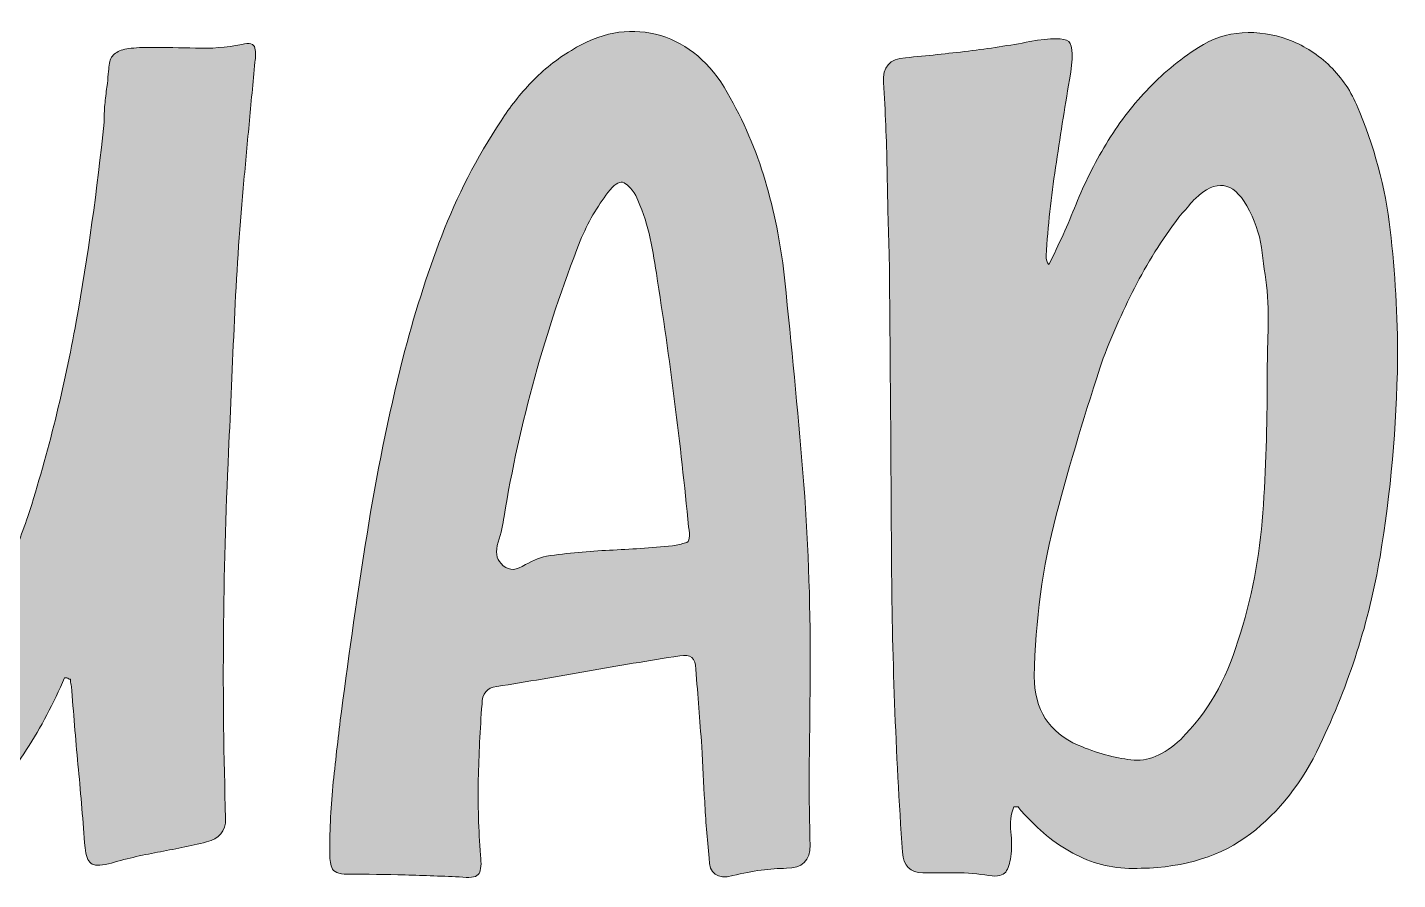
# Model space of a CAD drawing. Header units: inches. Extents: x 35 to 465, y -451 to -49.
# Drawn here: x 249.7 to 464.7, y -431.8 to -298.1 of the extents above; entities that cross this region are included whole.
import ezdxf

# ---------------------------------------------------------------- set-up
doc = ezdxf.new("R2010")
doc.units = ezdxf.units.IN
doc.header["$MEASUREMENT"] = 0
doc.layers.add('Layer 1', color=7, linetype='Continuous')

# ---------------------------------------------------------------- blocks, each defined once
blk = doc.blocks.new('block 10')
at = {"layer": 'Layer 1', "true_color": 0x0b0b0b}
h = blk.add_hatch(color=28, dxfattribs=at)
h.dxf.hatch_style = 2
edge = h.paths.add_edge_path()
edge.add_spline(control_points=[(372.55, -396.25), (372.55, -401.15), (372.51, -406.13), (372.44, -411.19), (372.36, -416.25), (372.4, -421.31), (372.55, -426.37), (372.55, -428.82), (371.31, -430.04), (368.82, -430.04), (366.33, -430.04), (363.53, -430.43), (360.42, -431.19), (357.93, -431.81), (356.69, -430.89), (356.69, -428.44), (356.38, -425.37), (356.15, -422.42), (356, -419.58), (355.84, -416.75), (355.69, -413.87), (355.54, -410.96), (355.38, -408.82), (355.23, -406.79), (355.08, -404.87), (354.92, -402.95), (354.77, -400.92), (354.62, -398.78), (354.62, -397.09), (353.77, -396.4), (352.09, -396.71), (347.18, -397.47), (342.35, -398.28), (337.6, -399.12), (332.85, -399.96), (328.1, -400.77), (323.35, -401.53), (321.81, -401.69), (321.05, -402.61), (321.05, -404.29), (320.74, -408.28), (320.55, -412.23), (320.47, -416.13), (320.39, -420.04), (320.51, -423.99), (320.82, -427.98), (320.97, -429.35), (320.89, -430.31), (320.59, -430.85), (320.28, -431.38), (319.44, -431.58), (318.06, -431.42), (314.99, -431.27), (311.97, -431.16), (308.98, -431.08), (305.99, -431), (302.96, -430.96), (299.9, -430.96), (298.52, -430.96), (297.71, -430.62), (297.48, -429.93), (297.25, -429.24), (297.14, -428.44), (297.14, -427.52), (297.14, -423.84), (297.33, -420.16), (297.71, -416.48), (298.09, -412.8), (298.52, -409.12), (298.98, -405.44), (300.2, -396.09), (301.54, -386.82), (303, -377.62), (304.45, -368.43), (306.33, -359.23), (308.63, -350.03), (310.32, -343.44), (312.35, -337.04), (314.73, -330.83), (317.1, -324.63), (320.2, -318.61), (324.04, -312.78), (325.42, -310.64), (327.03, -308.61), (328.87, -306.69), (330.71, -304.78), (332.77, -303.13), (335.07, -301.75), (339.52, -298.99), (343.93, -298.15), (348.3, -299.22), (352.66, -300.29), (356.25, -303.05), (359.04, -307.5), (361.68, -311.94), (363.74, -316.54), (365.22, -321.29), (366.69, -326.04), (367.74, -330.95), (368.36, -336.01), (369.44, -346.12), (370.41, -356.16), (371.27, -366.13), (372.12, -376.09), (372.55, -386.13), (372.55, -396.25)], knot_values=[0, 0, 0, 0, 1, 1, 1, 2, 2, 2, 3, 3, 3, 4, 4, 4, 5, 5, 5, 6, 6, 6, 7, 7, 7, 8, 8, 8, 9, 9, 9, 10, 10, 10, 11, 11, 11, 12, 12, 12, 13, 13, 13, 14, 14, 14, 15, 15, 15, 16, 16, 16, 17, 17, 17, 18, 18, 18, 19, 19, 19, 20, 20, 20, 21, 21, 21, 22, 22, 22, 23, 23, 23, 24, 24, 24, 25, 25, 25, 26, 26, 26, 27, 27, 27, 28, 28, 28, 29, 29, 29, 30, 30, 30, 31, 31, 31, 32, 32, 32, 33, 33, 33, 34, 34, 34, 35, 35, 35, 35], degree=3, periodic=1)
edge = h.paths.add_edge_path()
edge.add_spline(control_points=[(353.47, -376.47), (352.85, -370.03), (352.12, -363.48), (351.28, -356.81), (350.44, -350.15), (349.48, -343.44), (348.41, -336.7), (348.1, -334.55), (347.72, -332.48), (347.26, -330.49), (346.8, -328.5), (346.11, -326.5), (345.19, -324.51), (344.42, -323.29), (343.73, -322.6), (343.12, -322.44), (342.51, -322.29), (341.74, -322.83), (340.82, -324.05), (339.13, -326.2), (337.68, -328.73), (336.45, -331.64), (333.7, -338.69), (331.32, -345.82), (329.33, -353.02), (327.33, -360.23), (325.72, -367.51), (324.5, -374.86), (324.34, -376.09), (324.04, -377.43), (323.58, -378.89), (323.12, -380.35), (323.27, -381.46), (324.04, -382.22), (324.96, -383.29), (326.07, -383.45), (327.37, -382.68), (328.67, -381.92), (329.94, -381.38), (331.17, -381.07), (334.53, -380.61), (337.83, -380.31), (341.05, -380.15), (344.27, -380), (347.57, -379.77), (350.94, -379.46), (351.7, -379.31), (352.39, -379.16), (353.01, -379), (353.62, -378.85), (353.77, -378.01), (353.47, -376.47)], knot_values=[0, 0, 0, 0, 1, 1, 1, 2, 2, 2, 3, 3, 3, 4, 4, 4, 5, 5, 5, 6, 6, 6, 7, 7, 7, 8, 8, 8, 9, 9, 9, 10, 10, 10, 11, 11, 11, 12, 12, 12, 13, 13, 13, 14, 14, 14, 15, 15, 15, 16, 16, 16, 17, 17, 17, 17], degree=3, periodic=1)
h = blk.add_hatch(color=28, dxfattribs=at)
h.dxf.hatch_style = 2
edge = h.paths.add_edge_path()
edge.add_spline(control_points=[(404.51, -420.39), (404.05, -421.62), (403.9, -422.92), (404.05, -424.3), (404.2, -425.68), (404.2, -426.98), (404.05, -428.21), (403.9, -429.28), (403.63, -430.08), (403.24, -430.62), (402.86, -431.16), (401.98, -431.35), (400.6, -431.19), (398.91, -430.89), (397.19, -430.73), (395.43, -430.73), (393.66, -430.73), (391.94, -430.73), (390.26, -430.73), (388.26, -430.73), (387.19, -429.66), (387.04, -427.52), (385.96, -411.88), (385.39, -396.32), (385.31, -380.84), (385.23, -365.36), (385.12, -349.8), (384.97, -334.17), (384.81, -329.57), (384.7, -324.97), (384.62, -320.37), (384.54, -315.77), (384.35, -311.25), (384.05, -306.81), (383.89, -304.36), (385.04, -303.05), (387.5, -302.9), (390.86, -302.59), (394.16, -302.25), (397.38, -301.86), (400.6, -301.48), (403.82, -300.98), (407.04, -300.37), (410.41, -299.76), (412.44, -299.76), (413.13, -300.37), (413.82, -300.98), (413.86, -302.98), (413.25, -306.35), (412.48, -310.94), (411.75, -315.54), (411.06, -320.14), (410.37, -324.74), (409.87, -329.34), (409.57, -333.94), (409.57, -334.55), (409.72, -335.01), (410.03, -335.32), (411.56, -332.25), (412.98, -329.11), (414.28, -325.89), (415.58, -322.67), (417.15, -319.53), (418.99, -316.46), (420.84, -313.4), (422.94, -310.6), (425.32, -308.07), (427.69, -305.54), (430.41, -303.28), (433.48, -301.29), (435.62, -299.91), (437.92, -299.14), (440.38, -298.99), (442.83, -298.84), (445.21, -299.18), (447.5, -300.02), (449.8, -300.87), (451.91, -302.17), (453.83, -303.93), (455.74, -305.7), (457.24, -307.81), (458.31, -310.26), (461.07, -316.69), (462.83, -323.25), (463.6, -329.91), (464.36, -336.58), (464.75, -343.36), (464.75, -350.26), (464.59, -360.84), (463.68, -371.15), (461.99, -381.19), (460.3, -391.23), (457.16, -401.07), (452.56, -410.73), (449.8, -416.56), (446.16, -421.19), (441.64, -424.64), (437.12, -428.09), (431.41, -429.89), (424.51, -430.04), (420.99, -430.2), (417.77, -429.59), (414.86, -428.21), (411.94, -426.83), (409.26, -424.84), (406.81, -422.23), (406.04, -421.46), (405.5, -420.85), (405.2, -420.39), (405.2, -420.39), (404.51, -420.39), (404.51, -420.39)], knot_values=[0, 0, 0, 0, 1, 1, 1, 2, 2, 2, 3, 3, 3, 4, 4, 4, 5, 5, 5, 6, 6, 6, 7, 7, 7, 8, 8, 8, 9, 9, 9, 10, 10, 10, 11, 11, 11, 12, 12, 12, 13, 13, 13, 14, 14, 14, 15, 15, 15, 16, 16, 16, 17, 17, 17, 18, 18, 18, 19, 19, 19, 20, 20, 20, 21, 21, 21, 22, 22, 22, 23, 23, 23, 24, 24, 24, 25, 25, 25, 26, 26, 26, 27, 27, 27, 28, 28, 28, 29, 29, 29, 30, 30, 30, 31, 31, 31, 32, 32, 32, 33, 33, 33, 34, 34, 34, 35, 35, 35, 36, 36, 36, 37, 37, 37, 37], degree=3, periodic=1)
edge = h.paths.add_edge_path()
edge.add_spline(control_points=[(444.29, -353.71), (444.29, -351.41), (444.32, -349.08), (444.4, -346.7), (444.48, -344.32), (444.44, -341.91), (444.29, -339.46), (443.98, -337.16), (443.67, -334.9), (443.37, -332.67), (443.06, -330.45), (442.29, -328.27), (441.07, -326.12), (438.92, -322.29), (436.24, -321.91), (433.02, -324.97), (432.71, -325.28), (432.37, -325.66), (431.99, -326.12), (431.6, -326.58), (431.26, -326.96), (430.95, -327.27), (428.19, -330.8), (425.81, -334.48), (423.82, -338.31), (421.83, -342.14), (420.07, -346.05), (418.54, -350.03), (415.78, -358.31), (413.32, -366.51), (411.18, -374.63), (409.03, -382.76), (407.88, -391.19), (407.73, -399.93), (407.73, -405.14), (410.03, -408.74), (414.63, -410.73), (417.54, -411.96), (420.3, -412.72), (422.9, -413.03), (425.51, -413.34), (428.11, -412.27), (430.72, -409.81), (434.86, -405.67), (437.85, -400.54), (439.69, -394.41), (441.83, -387.82), (443.14, -381.11), (443.6, -374.29), (444.06, -367.47), (444.29, -360.61), (444.29, -353.71)], knot_values=[0, 0, 0, 0, 1, 1, 1, 2, 2, 2, 3, 3, 3, 4, 4, 4, 5, 5, 5, 6, 6, 6, 7, 7, 7, 8, 8, 8, 9, 9, 9, 10, 10, 10, 11, 11, 11, 12, 12, 12, 13, 13, 13, 14, 14, 14, 15, 15, 15, 16, 16, 16, 17, 17, 17, 17], degree=3, periodic=1)
h = blk.add_hatch(color=28, dxfattribs=at)
h.dxf.hatch_style = 2
edge = h.paths.add_edge_path()
edge.add_spline(control_points=[(255.52, -400.15), (253.83, -404.14), (251.84, -407.9), (249.55, -411.42), (247.25, -414.95), (244.79, -418.47), (242.19, -422), (240.19, -424.76), (237.89, -427.02), (235.29, -428.78), (232.68, -430.54), (229.62, -431.5), (226.09, -431.65), (222.72, -431.81), (220.07, -430.96), (218.16, -429.12), (216.24, -427.29), (214.52, -425.07), (212.99, -422.46), (210.53, -418.17), (208.69, -413.76), (207.47, -409.24), (206.24, -404.72), (205.24, -400.08), (204.48, -395.33), (203.4, -387.82), (202.83, -380.35), (202.76, -372.91), (202.68, -365.48), (202.72, -358), (202.87, -350.49), (203.02, -344.51), (203.33, -338.54), (203.79, -332.56), (204.25, -326.58), (204.94, -320.6), (205.86, -314.62), (206.16, -312.63), (206.39, -310.64), (206.55, -308.65), (206.7, -306.66), (206.93, -304.66), (207.24, -302.67), (207.39, -300.68), (208.46, -299.76), (210.46, -299.91), (213.98, -300.22), (217.58, -300.48), (221.26, -300.71), (224.94, -300.94), (228.54, -301.21), (232.07, -301.52), (233.3, -301.52), (234.06, -301.79), (234.37, -302.32), (234.67, -302.86), (234.75, -303.67), (234.6, -304.74), (233.07, -313.01), (231.92, -321.33), (231.15, -329.68), (230.38, -338.04), (229.85, -346.43), (229.54, -354.86), (229.39, -359.61), (229.27, -364.29), (229.2, -368.89), (229.12, -373.48), (229.31, -378.08), (229.77, -382.68), (230.08, -384.21), (230.35, -385.71), (230.58, -387.16), (230.81, -388.62), (231.3, -390.04), (232.07, -391.42), (233.45, -394.03), (235.21, -395.33), (237.36, -395.33), (239.5, -395.33), (241.34, -394.1), (242.88, -391.65), (244.56, -389.04), (245.87, -386.32), (246.79, -383.49), (247.71, -380.65), (248.7, -377.78), (249.78, -374.86), (252.99, -364.75), (255.52, -354.55), (257.36, -344.28), (259.2, -334.02), (260.66, -323.59), (261.73, -313.01), (261.73, -312.09), (261.77, -311.18), (261.85, -310.26), (261.92, -309.34), (262.04, -308.42), (262.19, -307.5), (262.34, -305.97), (262.46, -304.82), (262.53, -304.05), (262.61, -303.28), (262.88, -302.71), (263.34, -302.32), (263.8, -301.94), (264.45, -301.67), (265.29, -301.52), (266.14, -301.37), (267.32, -301.29), (268.86, -301.29), (271.31, -301.29), (273.72, -301.33), (276.1, -301.4), (278.48, -301.48), (280.89, -301.29), (283.34, -300.83), (284.57, -300.52), (285.26, -300.71), (285.41, -301.4), (285.56, -302.09), (285.56, -302.82), (285.41, -303.59), (285.1, -306.81), (284.8, -310.06), (284.49, -313.36), (284.18, -316.66), (283.88, -319.99), (283.57, -323.36), (282.96, -330.26), (282.5, -337.16), (282.19, -344.05), (281.88, -350.95), (281.58, -357.85), (281.27, -364.75), (280.81, -374.4), (280.55, -383.98), (280.47, -393.49), (280.39, -402.99), (280.51, -412.57), (280.81, -422.23), (280.81, -424.22), (279.82, -425.45), (277.83, -425.91), (275.22, -426.52), (272.65, -427.06), (270.12, -427.52), (267.59, -427.98), (265.02, -428.59), (262.42, -429.35), (261.04, -429.66), (260.12, -429.62), (259.66, -429.24), (259.2, -428.86), (258.89, -428.05), (258.74, -426.83), (258.43, -422.69), (258.09, -418.59), (257.71, -414.52), (257.32, -410.47), (256.98, -406.36), (256.67, -402.22), (256.67, -401.92), (256.63, -401.61), (256.56, -401.3), (256.48, -401), (256.44, -400.69), (256.44, -400.38), (256.29, -400.38), (256.17, -400.35), (256.1, -400.27), (256.02, -400.19), (255.83, -400.15), (255.52, -400.15)], knot_values=[0, 0, 0, 0, 1, 1, 1, 2, 2, 2, 3, 3, 3, 4, 4, 4, 5, 5, 5, 6, 6, 6, 7, 7, 7, 8, 8, 8, 9, 9, 9, 10, 10, 10, 11, 11, 11, 12, 12, 12, 13, 13, 13, 14, 14, 14, 15, 15, 15, 16, 16, 16, 17, 17, 17, 18, 18, 18, 19, 19, 19, 20, 20, 20, 21, 21, 21, 22, 22, 22, 23, 23, 23, 24, 24, 24, 25, 25, 25, 26, 26, 26, 27, 27, 27, 28, 28, 28, 29, 29, 29, 30, 30, 30, 31, 31, 31, 32, 32, 32, 33, 33, 33, 34, 34, 34, 35, 35, 35, 36, 36, 36, 37, 37, 37, 38, 38, 38, 39, 39, 39, 40, 40, 40, 41, 41, 41, 42, 42, 42, 43, 43, 43, 44, 44, 44, 45, 45, 45, 46, 46, 46, 47, 47, 47, 48, 48, 48, 49, 49, 49, 50, 50, 50, 51, 51, 51, 52, 52, 52, 53, 53, 53, 54, 54, 54, 55, 55, 55, 56, 56, 56, 57, 57, 57, 58, 58, 58, 58], degree=3, periodic=1)
at = {"layer": 'Layer 1', "lineweight": 0}
for points, knots in [([(372.55, -396.25), (372.55, -401.15), (372.51, -406.13), (372.44, -411.19), (372.36, -416.25), (372.4, -421.31), (372.55, -426.37), (372.55, -428.82), (371.31, -430.04), (368.82, -430.04), (366.33, -430.04), (363.53, -430.43), (360.42, -431.19), (357.93, -431.81), (356.69, -430.89), (356.69, -428.44), (356.38, -425.37), (356.15, -422.42), (356, -419.58), (355.84, -416.75), (355.69, -413.87), (355.54, -410.96), (355.38, -408.82), (355.23, -406.79), (355.08, -404.87), (354.92, -402.95), (354.77, -400.92), (354.62, -398.78), (354.62, -397.09), (353.77, -396.4), (352.09, -396.71), (347.18, -397.47), (342.35, -398.28), (337.6, -399.12), (332.85, -399.96), (328.1, -400.77), (323.35, -401.53), (321.81, -401.69), (321.05, -402.61), (321.05, -404.29), (320.74, -408.28), (320.55, -412.23), (320.47, -416.13), (320.39, -420.04), (320.51, -423.99), (320.82, -427.98), (320.97, -429.35), (320.89, -430.31), (320.59, -430.85), (320.28, -431.38), (319.44, -431.58), (318.06, -431.42), (314.99, -431.27), (311.97, -431.16), (308.98, -431.08), (305.99, -431), (302.96, -430.96), (299.9, -430.96), (298.52, -430.96), (297.71, -430.62), (297.48, -429.93), (297.25, -429.24), (297.14, -428.44), (297.14, -427.52), (297.14, -423.84), (297.33, -420.16), (297.71, -416.48), (298.09, -412.8), (298.52, -409.12), (298.98, -405.44), (300.2, -396.09), (301.54, -386.82), (303, -377.62), (304.45, -368.43), (306.33, -359.23), (308.63, -350.03), (310.32, -343.44), (312.35, -337.04), (314.73, -330.83), (317.1, -324.63), (320.2, -318.61), (324.04, -312.78), (325.42, -310.64), (327.03, -308.61), (328.87, -306.69), (330.71, -304.78), (332.77, -303.13), (335.07, -301.75), (339.52, -298.99), (343.93, -298.15), (348.3, -299.22), (352.66, -300.29), (356.25, -303.05), (359.04, -307.5), (361.68, -311.94), (363.74, -316.54), (365.22, -321.29), (366.69, -326.04), (367.74, -330.95), (368.36, -336.01), (369.44, -346.12), (370.41, -356.16), (371.27, -366.13), (372.12, -376.09), (372.55, -386.13), (372.55, -396.25)], [0, 0, 0, 0, 1, 1, 1, 2, 2, 2, 3, 3, 3, 4, 4, 4, 5, 5, 5, 6, 6, 6, 7, 7, 7, 8, 8, 8, 9, 9, 9, 10, 10, 10, 11, 11, 11, 12, 12, 12, 13, 13, 13, 14, 14, 14, 15, 15, 15, 16, 16, 16, 17, 17, 17, 18, 18, 18, 19, 19, 19, 20, 20, 20, 21, 21, 21, 22, 22, 22, 23, 23, 23, 24, 24, 24, 25, 25, 25, 26, 26, 26, 27, 27, 27, 28, 28, 28, 29, 29, 29, 30, 30, 30, 31, 31, 31, 32, 32, 32, 33, 33, 33, 34, 34, 34, 35, 35, 35, 35]), ([(404.51, -420.39), (404.05, -421.62), (403.9, -422.92), (404.05, -424.3), (404.2, -425.68), (404.2, -426.98), (404.05, -428.21), (403.9, -429.28), (403.63, -430.08), (403.24, -430.62), (402.86, -431.16), (401.98, -431.35), (400.6, -431.19), (398.91, -430.89), (397.19, -430.73), (395.43, -430.73), (393.66, -430.73), (391.94, -430.73), (390.26, -430.73), (388.26, -430.73), (387.19, -429.66), (387.04, -427.52), (385.96, -411.88), (385.39, -396.32), (385.31, -380.84), (385.23, -365.36), (385.12, -349.8), (384.97, -334.17), (384.81, -329.57), (384.7, -324.97), (384.62, -320.37), (384.54, -315.77), (384.35, -311.25), (384.05, -306.81), (383.89, -304.36), (385.04, -303.05), (387.5, -302.9), (390.86, -302.59), (394.16, -302.25), (397.38, -301.86), (400.6, -301.48), (403.82, -300.98), (407.04, -300.37), (410.41, -299.76), (412.44, -299.76), (413.13, -300.37), (413.82, -300.98), (413.86, -302.98), (413.25, -306.35), (412.48, -310.94), (411.75, -315.54), (411.06, -320.14), (410.37, -324.74), (409.87, -329.34), (409.57, -333.94), (409.57, -334.55), (409.72, -335.01), (410.03, -335.32), (411.56, -332.25), (412.98, -329.11), (414.28, -325.89), (415.58, -322.67), (417.15, -319.53), (418.99, -316.46), (420.84, -313.4), (422.94, -310.6), (425.32, -308.07), (427.69, -305.54), (430.41, -303.28), (433.48, -301.29), (435.62, -299.91), (437.92, -299.14), (440.38, -298.99), (442.83, -298.84), (445.21, -299.18), (447.5, -300.02), (449.8, -300.87), (451.91, -302.17), (453.83, -303.93), (455.74, -305.7), (457.24, -307.81), (458.31, -310.26), (461.07, -316.69), (462.83, -323.25), (463.6, -329.91), (464.36, -336.58), (464.75, -343.36), (464.75, -350.26), (464.59, -360.84), (463.68, -371.15), (461.99, -381.19), (460.3, -391.23), (457.16, -401.07), (452.56, -410.73), (449.8, -416.56), (446.16, -421.19), (441.64, -424.64), (437.12, -428.09), (431.41, -429.89), (424.51, -430.04), (420.99, -430.2), (417.77, -429.59), (414.86, -428.21), (411.94, -426.83), (409.26, -424.84), (406.81, -422.23), (406.04, -421.46), (405.5, -420.85), (405.2, -420.39), (405.2, -420.39), (404.51, -420.39), (404.51, -420.39)], [0, 0, 0, 0, 1, 1, 1, 2, 2, 2, 3, 3, 3, 4, 4, 4, 5, 5, 5, 6, 6, 6, 7, 7, 7, 8, 8, 8, 9, 9, 9, 10, 10, 10, 11, 11, 11, 12, 12, 12, 13, 13, 13, 14, 14, 14, 15, 15, 15, 16, 16, 16, 17, 17, 17, 18, 18, 18, 19, 19, 19, 20, 20, 20, 21, 21, 21, 22, 22, 22, 23, 23, 23, 24, 24, 24, 25, 25, 25, 26, 26, 26, 27, 27, 27, 28, 28, 28, 29, 29, 29, 30, 30, 30, 31, 31, 31, 32, 32, 32, 33, 33, 33, 34, 34, 34, 35, 35, 35, 36, 36, 36, 37, 37, 37, 37]), ([(255.52, -400.15), (253.83, -404.14), (251.84, -407.9), (249.55, -411.42), (247.25, -414.95), (244.79, -418.47), (242.19, -422), (240.19, -424.76), (237.89, -427.02), (235.29, -428.78), (232.68, -430.54), (229.62, -431.5), (226.09, -431.65), (222.72, -431.81), (220.07, -430.96), (218.16, -429.12), (216.24, -427.29), (214.52, -425.07), (212.99, -422.46), (210.53, -418.17), (208.69, -413.76), (207.47, -409.24), (206.24, -404.72), (205.24, -400.08), (204.48, -395.33), (203.4, -387.82), (202.83, -380.35), (202.76, -372.91), (202.68, -365.48), (202.72, -358), (202.87, -350.49), (203.02, -344.51), (203.33, -338.54), (203.79, -332.56), (204.25, -326.58), (204.94, -320.6), (205.86, -314.62), (206.16, -312.63), (206.39, -310.64), (206.55, -308.65), (206.7, -306.66), (206.93, -304.66), (207.24, -302.67), (207.39, -300.68), (208.46, -299.76), (210.46, -299.91), (213.98, -300.22), (217.58, -300.48), (221.26, -300.71), (224.94, -300.94), (228.54, -301.21), (232.07, -301.52), (233.3, -301.52), (234.06, -301.79), (234.37, -302.32), (234.67, -302.86), (234.75, -303.67), (234.6, -304.74), (233.07, -313.01), (231.92, -321.33), (231.15, -329.68), (230.38, -338.04), (229.85, -346.43), (229.54, -354.86), (229.39, -359.61), (229.27, -364.29), (229.2, -368.89), (229.12, -373.48), (229.31, -378.08), (229.77, -382.68), (230.08, -384.21), (230.35, -385.71), (230.58, -387.16), (230.81, -388.62), (231.3, -390.04), (232.07, -391.42), (233.45, -394.03), (235.21, -395.33), (237.36, -395.33), (239.5, -395.33), (241.34, -394.1), (242.88, -391.65), (244.56, -389.04), (245.87, -386.32), (246.79, -383.49), (247.71, -380.65), (248.7, -377.78), (249.78, -374.86), (252.99, -364.75), (255.52, -354.55), (257.36, -344.28), (259.2, -334.02), (260.66, -323.59), (261.73, -313.01), (261.73, -312.09), (261.77, -311.18), (261.85, -310.26), (261.92, -309.34), (262.04, -308.42), (262.19, -307.5), (262.34, -305.97), (262.46, -304.82), (262.53, -304.05), (262.61, -303.28), (262.88, -302.71), (263.34, -302.32), (263.8, -301.94), (264.45, -301.67), (265.29, -301.52), (266.14, -301.37), (267.32, -301.29), (268.86, -301.29), (271.31, -301.29), (273.72, -301.33), (276.1, -301.4), (278.48, -301.48), (280.89, -301.29), (283.34, -300.83), (284.57, -300.52), (285.26, -300.71), (285.41, -301.4), (285.56, -302.09), (285.56, -302.82), (285.41, -303.59), (285.1, -306.81), (284.8, -310.06), (284.49, -313.36), (284.18, -316.66), (283.88, -319.99), (283.57, -323.36), (282.96, -330.26), (282.5, -337.16), (282.19, -344.05), (281.88, -350.95), (281.58, -357.85), (281.27, -364.75), (280.81, -374.4), (280.55, -383.98), (280.47, -393.49), (280.39, -402.99), (280.51, -412.57), (280.81, -422.23), (280.81, -424.22), (279.82, -425.45), (277.83, -425.91), (275.22, -426.52), (272.65, -427.06), (270.12, -427.52), (267.59, -427.98), (265.02, -428.59), (262.42, -429.35), (261.04, -429.66), (260.12, -429.62), (259.66, -429.24), (259.2, -428.86), (258.89, -428.05), (258.74, -426.83), (258.43, -422.69), (258.09, -418.59), (257.71, -414.52), (257.32, -410.47), (256.98, -406.36), (256.67, -402.22), (256.67, -401.92), (256.63, -401.61), (256.56, -401.3), (256.48, -401), (256.44, -400.69), (256.44, -400.38), (256.29, -400.38), (256.17, -400.35), (256.1, -400.27), (256.02, -400.19), (255.83, -400.15), (255.52, -400.15)], [0, 0, 0, 0, 1, 1, 1, 2, 2, 2, 3, 3, 3, 4, 4, 4, 5, 5, 5, 6, 6, 6, 7, 7, 7, 8, 8, 8, 9, 9, 9, 10, 10, 10, 11, 11, 11, 12, 12, 12, 13, 13, 13, 14, 14, 14, 15, 15, 15, 16, 16, 16, 17, 17, 17, 18, 18, 18, 19, 19, 19, 20, 20, 20, 21, 21, 21, 22, 22, 22, 23, 23, 23, 24, 24, 24, 25, 25, 25, 26, 26, 26, 27, 27, 27, 28, 28, 28, 29, 29, 29, 30, 30, 30, 31, 31, 31, 32, 32, 32, 33, 33, 33, 34, 34, 34, 35, 35, 35, 36, 36, 36, 37, 37, 37, 38, 38, 38, 39, 39, 39, 40, 40, 40, 41, 41, 41, 42, 42, 42, 43, 43, 43, 44, 44, 44, 45, 45, 45, 46, 46, 46, 47, 47, 47, 48, 48, 48, 49, 49, 49, 50, 50, 50, 51, 51, 51, 52, 52, 52, 53, 53, 53, 54, 54, 54, 55, 55, 55, 56, 56, 56, 57, 57, 57, 58, 58, 58, 58]), ([(353.47, -376.47), (352.85, -370.03), (352.12, -363.48), (351.28, -356.81), (350.44, -350.15), (349.48, -343.44), (348.41, -336.7), (348.1, -334.55), (347.72, -332.48), (347.26, -330.49), (346.8, -328.5), (346.11, -326.5), (345.19, -324.51), (344.42, -323.29), (343.73, -322.6), (343.12, -322.44), (342.51, -322.29), (341.74, -322.83), (340.82, -324.05), (339.13, -326.2), (337.68, -328.73), (336.45, -331.64), (333.7, -338.69), (331.32, -345.82), (329.33, -353.02), (327.33, -360.23), (325.72, -367.51), (324.5, -374.86), (324.34, -376.09), (324.04, -377.43), (323.58, -378.89), (323.12, -380.35), (323.27, -381.46), (324.04, -382.22), (324.96, -383.29), (326.07, -383.45), (327.37, -382.68), (328.67, -381.92), (329.94, -381.38), (331.17, -381.07), (334.53, -380.61), (337.83, -380.31), (341.05, -380.15), (344.27, -380), (347.57, -379.77), (350.94, -379.46), (351.7, -379.31), (352.39, -379.16), (353.01, -379), (353.62, -378.85), (353.77, -378.01), (353.47, -376.47)], [0, 0, 0, 0, 1, 1, 1, 2, 2, 2, 3, 3, 3, 4, 4, 4, 5, 5, 5, 6, 6, 6, 7, 7, 7, 8, 8, 8, 9, 9, 9, 10, 10, 10, 11, 11, 11, 12, 12, 12, 13, 13, 13, 14, 14, 14, 15, 15, 15, 16, 16, 16, 17, 17, 17, 17]), ([(444.29, -353.71), (444.29, -351.41), (444.32, -349.08), (444.4, -346.7), (444.48, -344.32), (444.44, -341.91), (444.29, -339.46), (443.98, -337.16), (443.67, -334.9), (443.37, -332.67), (443.06, -330.45), (442.29, -328.27), (441.07, -326.12), (438.92, -322.29), (436.24, -321.91), (433.02, -324.97), (432.71, -325.28), (432.37, -325.66), (431.99, -326.12), (431.6, -326.58), (431.26, -326.96), (430.95, -327.27), (428.19, -330.8), (425.81, -334.48), (423.82, -338.31), (421.83, -342.14), (420.07, -346.05), (418.54, -350.03), (415.78, -358.31), (413.32, -366.51), (411.18, -374.63), (409.03, -382.76), (407.88, -391.19), (407.73, -399.93), (407.73, -405.14), (410.03, -408.74), (414.63, -410.73), (417.54, -411.96), (420.3, -412.72), (422.9, -413.03), (425.51, -413.34), (428.11, -412.27), (430.72, -409.81), (434.86, -405.67), (437.85, -400.54), (439.69, -394.41), (441.83, -387.82), (443.14, -381.11), (443.6, -374.29), (444.06, -367.47), (444.29, -360.61), (444.29, -353.71)], [0, 0, 0, 0, 1, 1, 1, 2, 2, 2, 3, 3, 3, 4, 4, 4, 5, 5, 5, 6, 6, 6, 7, 7, 7, 8, 8, 8, 9, 9, 9, 10, 10, 10, 11, 11, 11, 12, 12, 12, 13, 13, 13, 14, 14, 14, 15, 15, 15, 16, 16, 16, 17, 17, 17, 17])]:
    blk.add_open_spline(points, degree=3, knots=knots, dxfattribs=at)
blk = doc.blocks.new('block 2')
at = {"layer": 'Layer 1'}
blk.add_blockref('block 10', (0, 0), dxfattribs=at)

msp = doc.modelspace()

# ---------------------------------------------------------------- block references
at = {"layer": 'Layer 1'}
msp.add_blockref('block 2', (0, 0), dxfattribs=at)

doc.saveas('drawing.dxf')
